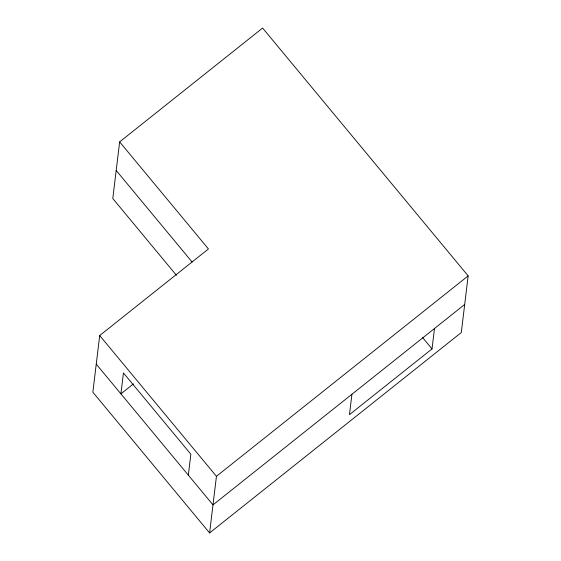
<?xml version="1.0" encoding="UTF-8"?>
<svg xmlns="http://www.w3.org/2000/svg" width="561" height="561" viewBox="0 0 561 561"><rect width="100%" height="100%" fill="white"/><g stroke="black" fill="none" stroke-linecap="round" stroke-linejoin="round"><path stroke-width="0.84" d="M119.647 141.891L208.44 248.958L99.704 335.541L92.846 392.181L209.597 532.95L461.296 332.526L468.155 275.886L262.611 28.05L119.647 141.891L112.789 198.531L176.456 275.297M188.328 475.146L190.859 454.221L123.441 372.932L120.91 393.857L133.385 383.92M209.597 532.95L216.448 476.31L468.155 275.886M351.929 394.25L349.461 414.663L432.019 348.921L434.487 328.515M464.697 304.462L212.991 504.886L96.247 364.117M422.37 337.287L432.019 348.921M116.19 170.467L192.135 262.043M99.704 335.541L216.448 476.31"/></g></svg>
